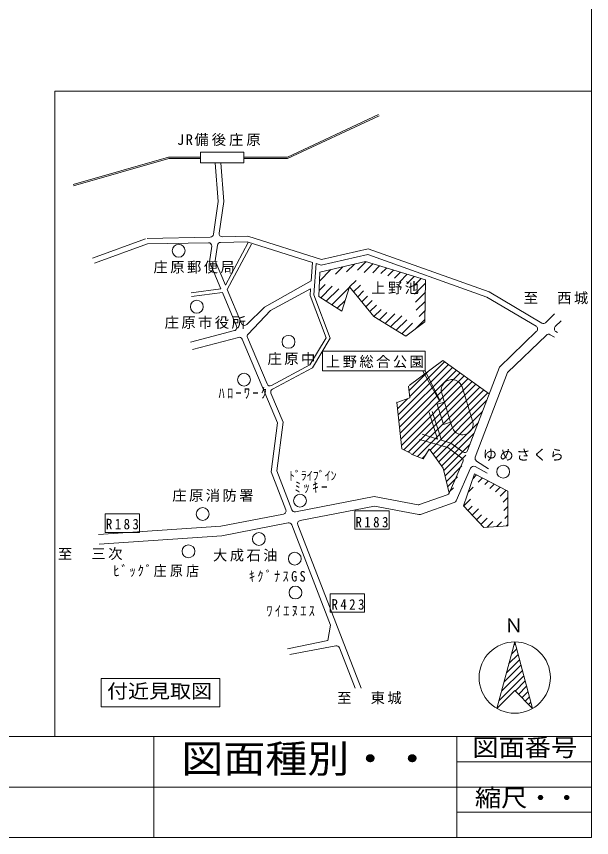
# Model space of a CAD drawing. Units: millimetres on the paper, enlarged 1000 times, with parts at other scales. Extents: x -273834 to 283729, y -197114 to 193886.
# Drawn here: x 163146 to 283729, y -197114 to -24992 of the extents above; entities that cross this region are included whole.
import ezdxf
from ezdxf.enums import TextEntityAlignment as Align

# ---------------------------------------------------------------- set-up
doc = ezdxf.new("R2010")
doc.units = ezdxf.units.MM
doc.header["$LTSCALE"] = 1000
for name, color, linetype, lineweight in [('0-1_ﾃﾞﾌｫﾙﾄ', 7, 'Continuous', 5), ('1-1', 7, 'Continuous', 5), ('2-2_ｸﾞﾗﾝﾄﾞ', 3, 'Continuous', 5)]:
    doc.layers.add(name, color=color, linetype=linetype, lineweight=lineweight)
doc.styles.add('ＭＳ ゴシック', font='')
doc.styles.get('ＭＳ ゴシック').set_extended_font_data('MS Gothic')

msp = doc.modelspace()

# ---------------------------------------------------------------- linework, layer by layer
at = {"layer": '0-1_ﾃﾞﾌｫﾙﾄ', "color": 3}
for p, q in [((283729, -40628), (171177, -40628)), ((171177, -40628), (171177, -175941)), ((219948, -54460), (239068, -45567)), ((175037, -60241), (195046, -54460)), ((175114, -60509), (195086, -54739)), ((195046, -54460), (201728, -54460)), ((195086, -54739), (201728, -54739)), ((210814, -54460), (219948, -54460)), ((248827, -99253), (248827, -95181)), ((248827, -99253), (227337, -99253)), ((251941, -105705), (248353, -99344)), ((251979, -105638), (248827, -99253))]:
    msp.add_line(p, q, dxfattribs=at)
at = {"layer": '0-1_ﾃﾞﾌｫﾙﾄ'}
for p, q in [((204809, -55710), (205428, -63760)), ((205985, -55710), (206608, -63798)), ((204441, -70665), (205428, -63760)), ((205661, -70422), (206608, -63798)), ((190223, -71645), (179106, -75647)), ((203796, -71237), (190575, -71518)), ((205948, -72365), (211499, -72247)), ((206336, -71183), (211667, -71070)), ((211499, -72247), (225202, -76554)), ((190600, -72692), (179483, -76694)), ((203408, -72419), (190600, -72692)), ((204082, -73180), (203621, -76405)), ((205302, -72937), (204829, -76249)), ((211763, -72404), (206977, -81352)), ((212426, -72759), (207353, -82244)), ((203621, -76405), (206029, -82122)), ((206977, -81352), (204829, -76249)), ((224940, -80395), (225202, -76554)), ((215182, -85900), (224967, -80380)), ((206029, -82122), (199761, -82958)), ((210341, -89341), (207353, -82244)), ((216437, -86652), (224825, -82088)), ((224730, -83478), (224825, -82088)), ((206331, -82841), (199860, -83704)), ((209320, -89939), (206331, -82841)), ((272077, -89942), (261746, -83808)), ((273271, -89287), (262247, -82741)), ((211421, -89560), (215182, -85900)), ((211728, -91603), (216437, -86652)), ((274074, -89194), (275975, -87366)), ((276123, -89998), (277361, -88807)), ((208877, -90842), (199627, -93301)), ((272199, -90996), (264414, -98482)), ((276244, -91052), (276574, -91248)), ((209679, -92271), (200035, -94835)), ((210464, -92657), (217854, -110206)), ((211596, -92321), (215683, -102028)), ((274248, -91801), (266123, -99613)), ((275051, -91708), (275975, -92257)), ((216612, -102357), (224660, -98055)), ((243193, -108503), (253742, -97954)), ((252567, -97106), (245466, -102361)), ((245601, -104680), (252920, -97361)), ((252567, -97106), (262271, -104106)), ((216802, -103124), (225209, -98630)), ((243324, -109786), (254563, -98546)), ((243455, -111069), (255385, -99139)), ((243586, -112352), (256207, -99732)), ((245459, -103408), (249465, -99402)), ((257746, -115986), (264414, -98482)), ((259352, -117389), (266123, -99613)), ((243718, -113635), (257028, -100324)), ((243849, -114918), (257850, -100917)), ((244352, -115829), (258671, -101510)), ((245295, -116300), (259493, -102102)), ((246237, -116772), (260314, -102695)), ((216501, -103971), (219058, -110043)), ((247200, -117223), (261136, -103287)), ((249917, -115921), (261957, -103880)), ((242930, -105937), (242997, -105871)), ((243061, -107220), (245165, -105116)), ((250513, -116738), (261733, -105518)), ((251366, -106297), (252862, -105830)), ((252686, -110520), (251366, -106297)), ((254182, -110052), (252862, -105830)), ((251447, -113582), (249645, -107998)), ((252241, -113830), (250293, -107789)), ((251110, -117556), (260863, -107803)), ((219058, -110043), (217724, -120271)), ((251707, -118374), (259993, -110087)), ((252686, -110520), (254182, -110052)), ((217854, -110206), (216522, -120416)), ((251447, -113582), (248228, -112576)), ((252303, -119191), (259123, -112372)), ((253561, -115368), (247665, -113702)), ((254234, -114453), (252241, -113830)), ((252757, -120152), (258252, -114656)), ((256728, -116286), (254234, -114453)), ((248217, -117621), (248952, -116885)), ((253023, -121300), (257382, -116940)), ((256546, -117563), (253561, -115368)), ((256760, -118371), (253858, -124901)), ((259613, -118186), (262118, -119802)), ((219627, -128414), (216522, -120416)), ((220884, -128411), (217724, -120271)), ((253289, -122448), (256512, -119225)), ((258371, -119671), (255338, -126496)), ((259299, -119357), (261836, -120741)), ((253555, -123596), (255642, -121509)), ((253821, -124744), (254771, -123794)), ((221633, -128824), (238179, -125607)), ((247339, -127351), (238179, -125607)), ((253473, -125258), (247687, -127324)), ((247848, -129391), (254953, -126853)), ((222605, -130672), (238183, -127643)), ((247499, -129418), (238183, -127643)), ((219133, -129310), (205984, -131867)), ((205984, -131867), (180372, -133610)), ((220104, -131159), (206244, -133853)), ((220853, -131572), (229016, -152598)), ((222110, -131568), (235406, -165814)), ((206244, -133853), (180508, -135606)), ((229016, -152598), (228437, -155782)), ((228437, -155782), (220006, -157518)), ((230111, -156928), (220502, -158758)), ((230857, -157341), (234141, -165798))]:
    msp.add_line(p, q, dxfattribs=at)
at = {"layer": '0-1_ﾃﾞﾌｫﾙﾄ', "color": 4}
for p, q in [((232376, -78551), (234014, -76914)), ((234661, -78152), (236406, -76407)), ((236051, -78647), (237853, -76846)), ((237848, -78736), (239299, -77285)), ((226672, -80484), (229095, -78061)), ((230010, -79032), (231554, -77488)), ((239564, -78906), (240745, -77725)), ((240995, -79361), (242191, -78164)), ((242385, -79856), (243638, -78604)), ((243450, -80677), (245084, -79043)), ((233000, -81698), (234343, -80356)), ((244962, -81050), (246530, -79482)), ((246393, -81505), (247976, -79922)), ((246604, -83180), (248912, -80871)), ((226612, -82430), (227854, -81188)), ((226959, -83968), (229366, -81561)), ((228114, -84699), (230756, -82057)), ((229268, -85430), (232915, -81784)), ((233850, -82734), (235286, -81298)), ((234700, -83770), (235944, -82526)), ((235550, -84806), (236724, -83631)), ((246814, -84855), (248878, -82792)), ((230423, -86162), (232058, -84526)), ((236400, -85841), (237708, -84534)), ((237250, -86877), (238610, -85517)), ((246984, -86570), (248843, -84712)), ((238111, -87901), (239593, -86419)), ((239276, -88622), (240821, -87077)), ((240441, -89343), (242455, -87329)), ((241605, -90064), (243927, -87743)), ((247561, -87879), (248808, -86633)), ((242770, -90785), (244991, -88564)), ((243935, -91506), (246178, -89262)), ((246973, -90353), (248773, -88553)), ((258776, -109741), (256564, -102666)), ((252857, -105726), (252316, -103994)), ((254182, -110052), (254514, -111116)), ((259152, -120840), (256908, -127572)), ((258801, -121894), (259615, -121081)), ((259938, -122643), (260855, -121726)), ((257858, -124723), (258886, -123695)), ((261376, -123090), (262096, -122371)), ((262387, -123965), (263336, -123016)), ((263601, -124636), (264577, -123661)), ((264544, -125579), (265817, -124306)), ((256915, -127551), (258319, -126147)), ((265181, -126828), (266164, -125845)), ((256908, -127572), (261129, -132094)), ((257812, -128540), (258684, -127668)), ((258723, -129515), (260035, -128203)), ((265343, -128552), (266164, -127730)), ((259633, -130491), (260672, -129451)), ((260543, -131466), (261853, -130157)), ((265538, -130242), (266164, -129616)), ((266164, -131779), (261129, -132094)), ((261846, -132049), (263033, -130862)), ((263857, -131923), (264825, -130955)), ((265869, -131797), (266164, -131502))]:
    msp.add_line(p, q, dxfattribs=at)
at = {"layer": '0-1_ﾃﾞﾌｫﾙﾄ', "color": 3}
for points in [[(210814, -54739), (220009, -54739), (239186, -45820)], [(248827, -95181), (227337, -95181), (227337, -99253)]]:
    msp.add_lwpolyline(points, dxfattribs=at)
at = {"layer": '0-1_ﾃﾞﾌｫﾙﾄ'}
for points in [[(201728, -53439), (201728, -55710), (210814, -55710), (210814, -53439)], [(180892, -163790), (205785, -163790), (205785, -169675), (180892, -169675)]]:
    msp.add_lwpolyline(points, close=True, dxfattribs=at)
for points in [[(211667, -71070), (227111, -75924), (236918, -73695), (262247, -82741)], [(227062, -77138), (236845, -74915), (261746, -83808)], [(225506, -83364), (225954, -76790), (227062, -77138)], [(224660, -98055), (228068, -92330), (224730, -83478)], [(225209, -98630), (228915, -92405), (225506, -83364)], [(245355, -102472), (245631, -104954), (242926, -105895)], [(242926, -105895), (243920, -115613), (245908, -116607)], [(245908, -116717), (248448, -117711), (249662, -115723)], [(249773, -115723), (252642, -119655), (253858, -124901)]]:
    msp.add_lwpolyline(points, dxfattribs=at)
at = {"layer": '0-1_ﾃﾞﾌｫﾙﾄ', "color": 4}
for points in [[(226731, -78613), (236311, -76378), (248924, -80210), (248765, -88991), (244773, -92025), (238067, -87874)], [(226731, -78613), (226571, -83722), (231361, -86756), (232958, -81647), (238067, -87874)], [(259152, -120840), (266164, -124486), (266164, -131779)]]:
    msp.add_lwpolyline(points, dxfattribs=at)
at = {"layer": '0-1_ﾃﾞﾌｫﾙﾄ', "color": 2}
for points in [[(234079, -128596), (234079, -132474), (241282, -132474), (241282, -128596)], [(181746, -129260), (181746, -133139), (188950, -133139), (188950, -129260)], [(228899, -145996), (228899, -149874), (236102, -149874), (236102, -145996)]]:
    msp.add_lwpolyline(points, close=True, dxfattribs=at)
for centre in [(197148, -74108), (200967, -85848), (220189, -93201), (210864, -101136), (265195, -120418), (222588, -126498), (202197, -129292), (213979, -134544), (199216, -137099), (221502, -138661), (221644, -145758)]:
    msp.add_circle(centre, 1347, dxfattribs=at)
at = {"layer": '0-1_ﾃﾞﾌｫﾙﾄ'}
for centre, start, end in [((206321, -70517), 171.87018, 271.21918), ((203781, -70571), 271.21918, 351.87018), ((203422, -73086), 351.87018, 91.21918), ((205962, -73032), 91.21918, 171.87018), ((210956, -89082), 202.83394, 314.21451), ((273612, -88713), 239.30034, 313.87703), ((208706, -90198), 284.88634, 22.83394), ((271737, -90516), 313.87703, 59.30206), ((276585, -90479), 133.87703, 239.30034), ((209850, -92915), 22.83394, 104.88582), ((212211, -92062), 136.43355, 202.83502), ((274710, -92281), 59.30034, 133.87703), ((216298, -101769), 202.83394, 298.12367), ((217116, -103712), 118.12462, 202.83394), ((257123, -115749), 233.67249, 339.14568), ((256151, -118100), 336.03802, 53.67308), ((259975, -117626), 159.14639, 237.17081), ((258980, -119942), 61.38873, 156.0372), ((253249, -124630), 289.65402, 336.0372), ((247463, -126696), 259.21542, 289.65369), ((254728, -126225), 289.65402, 336.0372), ((219006, -128656), 281.00302, 21.21832), ((221506, -128169), 201.21832, 281.00499), ((222732, -131327), 101.00302, 201.21832), ((247624, -128763), 259.21542, 289.65369), ((220231, -131813), 21.21832, 101.00499), ((230236, -157582), 21.21759, 100.78476)]:
    msp.add_arc(centre, 667, start, end, dxfattribs=at)
at = {"layer": '0-1_ﾃﾞﾌｫﾙﾄ', "color": 4}
for centre, radius, start, end in [((254440, -103330), 2226, 17.358, 197.358), ((256645, -110429), 2239, 197.88249, 17.88982)]:
    msp.add_arc(centre, radius, start, end, dxfattribs=at)
at = {"layer": '1-1'}
for p, q in [((267443, -156766), (267724, -156486)), ((267621, -156103), (271357, -170044)), ((266926, -158698), (268023, -157601)), ((265890, -162562), (268620, -159832)), ((266408, -160630), (268321, -158716)), ((265373, -164494), (268919, -160947)), ((264337, -168357), (269517, -163178)), ((264855, -166425), (269218, -162063)), ((267711, -166398), (269816, -164293)), ((268418, -167105), (270115, -165409)), ((269125, -167812), (270413, -166524)), ((269832, -168519), (270712, -167639)), ((270539, -169227), (271011, -168755)), ((271246, -169934), (271310, -169870))]:
    msp.add_line(p, q, dxfattribs=at)
msp.add_lwpolyline([(267621, -156103), (263886, -170044), (267621, -166308), (271357, -170044)], dxfattribs=at)
msp.add_circle((267621, -163574), 7471, dxfattribs=at)
at = {"layer": '2-2_ｸﾞﾗﾝﾄﾞ'}
for p, q in [((283729, 193886), (283729, -197114)), ((283729, -175941), (-273834, -175941)), ((191978, -175941), (191978, -197114)), ((255498, -175941), (255498, -197114)), ((283729, -181234), (255498, -181234)), ((283729, -186527), (1418, -186527)), ((283729, -191821), (255498, -191821)), ((283729, -197114), (-273834, -197114))]:
    msp.add_line(p, q, dxfattribs=at)

# ---------------------------------------------------------------- texts
at = {"layer": '0-1_ﾃﾞﾌｫﾙﾄ', "style": 'ＭＳ ゴシック'}
msp.add_text('ﾄﾞﾗｲﾌﾞｲﾝ', height=1833, dxfattribs=at).set_placement((220262, -122743), align=Align.BOTTOM_LEFT)
at = {"layer": '0-1_ﾃﾞﾌｫﾙﾄ', "color": 3, "style": 'ＭＳ ゴシック', "width": 1.1}
msp.add_text('付近見取図', height=2933, dxfattribs=at).set_placement((182151, -168758), align=Align.BOTTOM_LEFT)
at = {"layer": '0-1_ﾃﾞﾌｫﾙﾄ', "char_height": 2199, "attachment_point": 7, "style": 'ＭＳ ゴシック'}
for s, insert in [('\\T1.21;JR備後庄原', (196838, -52162)), ('\\T1.17;庄原郵便局', (191885, -78890)), ('\\T1.17;上野池', (237521, -83230)), ('\\T1.17;至\u3000西城', (269493, -85354)), ('\\T1.17;庄原市役所', (194213, -90493)), ('\\T1.17;庄原中', (215792, -98075)), ('\\T1.17;上野総合公園', (228026, -98714)), ('\\T1.39;\\W0.85;ﾊﾛｰﾜｰｸ', (205525, -105136)), ('\\T1.17;ゆめさくら', (260904, -118175)), ('\\T1.38;\\W0.9;ﾐｯｷｰ', (221437, -124893)), ('\\T1.17;庄原消防署', (195821, -126743)), ('\\T1.38;\\W0.9;R183', (181897, -132529)), ('\\T1.38;\\W0.9;R183', (234217, -132121)), ('\\T1.17;至\u3000三次', (171846, -138958)), ('\\T1.17;大成石油', (204362, -139289)), ('\\T1.26;\\W0.9;ﾋﾞｯｸﾞ庄原店', (183430, -142532)), ('\\T1.39;\\W0.85;ｷｸﾞﾅｽGS', (211880, -143564)), ('\\T1.38;\\W0.9;R423', (229195, -149375)), ('\\T1.39;\\W0.85;ﾜｲｴﾇｴｽ', (215566, -150787)), ('\\T1.17;至\u3000東城', (230385, -169181))]:
    msp.add_mtext(s, dxfattribs=dict(at, insert=insert))
at = {"layer": '1-1', "color": 3, "style": 'ＭＳ ゴシック'}
msp.add_text('Ｎ', height=2933, dxfattribs=at).set_placement((265422, -154972), align=Align.BOTTOM_LEFT)
at = {"layer": '2-2_ｸﾞﾗﾝﾄﾞ', "color": 2, "style": 'ＭＳ ゴシック', "width": 1.1}
msp.add_text('図面種別・・', height=5865, dxfattribs=at).set_placement((197726, -185283), align=Align.BOTTOM_LEFT)
at = {"layer": '2-2_ｸﾞﾗﾝﾄﾞ', "style": 'ＭＳ ゴシック', "width": 1.1}
for s, p in [('図面番号', (258726, -181170)), ('縮尺・・', (259268, -191716))]:
    msp.add_text(s, height=3666, dxfattribs=at).set_placement(p, align=Align.BOTTOM_LEFT)

doc.saveas('drawing.dxf')
